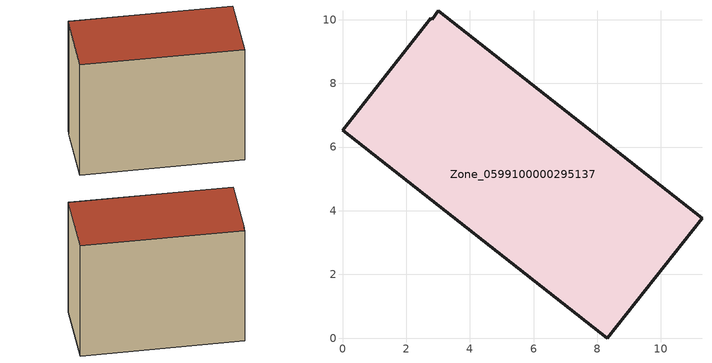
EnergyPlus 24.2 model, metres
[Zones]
Zone_0599100000295137
 floor ground (C_G): 3,10.28 11.29,3.77 8.32,0 0,6.53 2.77,10.05 2.81,10.01 z0.11
 wall outside (C_F): 8.32,0 11.29,3.77 3,10.28 2.81,10.01 2.77,10.05 0,6.53 8.32,0 z0.11:8.68
 roof outside (C_R): 11.29,3.77 3,10.28 2.81,10.01 2.77,10.05 0,6.53 8.32,0 z8.68
[BUILDING]
Pand.0599100000295137: North Axis=0; Terrain=City; Loads Convergence Tolerance Value=0.04; Temperature Convergence Tolerance Value=0.4; Solar Distribution=FullExterior; Maximum Number of Warmup Days=25; Minimum Number of Warmup Days=1
[Site:Location]
Rotterdam.The.Hague.AP_ZH_NLD Design_Conditions: Latitude=51.96; Longitude=4.45; Time Zone=1; Elevation=-4.5
[SITE:GROUNDTEMPERATURE:BUILDINGSURFACE]
18, 18, 18, 18, 18, 18, 18, 18, 18, 18, 18, 18
[MATERIAL] Thermal Absorptance=0.9; Solar Absorptance=0.7; Visible Absorptance=0.7
Name | Roughness | Thickness | Conductivity | Density | Specific Heat
G.TI.1975-1991 | MediumSmooth | 0.15 | 0.288461 | 540 | 1210
F.TI.1975-1991 | Rough | 0.3 | 0.230769 | 1920 | 840
R.TI.1975-1991 | MediumRough | 0.2 | 0.153846 | 1500 | 1000
[CONSTRUCTION]
C_G: G.TI.1975-1991
C_F: F.TI.1975-1991
C_R: R.TI.1975-1991
[ZONE]
Zone_0599100000295137: Type=1; Multiplier=1; Ceiling Height=Autocalculate; Volume=Autocalculate; Floor Area=autocalculate; Part of Total Floor Area=Yes
[ZONEINFILTRATION:DESIGNFLOWRATE]
Infil_Zone_0599100000295137: Zone or ZoneList or Space or SpaceList=Zone_0599100000295137; Schedule=AlwaysOn; Design Flow Rate Calculation Method=Flow/Area; Flow Rate per Floor Area=0.003; Constant Term Coefficient=1; Temperature Term Coefficient=0; Velocity Term Coefficient=0; Velocity Squared Term Coefficient=0
[HVACTEMPLATE:ZONE:IDEALLOADSAIRSYSTEM]
Zone_0599100000295137: Maximum Heating Supply Air Temperature=50; Minimum Cooling Supply Air Temperature=13; Maximum Heating Supply Air Humidity Ratio=0.0156; Minimum Cooling Supply Air Humidity Ratio=0.0077; Heating Limit=NoLimit; Cooling Limit=NoLimit; Dehumidification Control Type=ConstantSensibleHeatRatio; Cooling Sensible Heat Ratio=0.7; Dehumidification Setpoint=60; Humidification Control Type=None; Humidification Setpoint=30; Outdoor Air Method=None; Outdoor Air Flow Rate per Person=0.00944; Outdoor Air Flow Rate per Zone Floor Area=0; Outdoor Air Flow Rate per Zone=0; Demand Controlled Ventilation Type=None; Outdoor Air Economizer Type=NoEconomizer; Heat Recovery Type=None; Sensible Heat Recovery Effectiveness=0.7; Latent Heat Recovery Effectiveness=0.65
[ZONECONTROL:THERMOSTAT]
ThermostatControl_Zone_0599100000295137: Zone or ZoneList=Zone_0599100000295137; Control Type Schedule=DualSetpointControlType; Control 1=Thermostat_Zone_0599100000295137; Temperature Difference Between Cutout And Setpoint=0
[THERMOSTATSETPOINT:DUALSETPOINT]
Thermostat_Zone_0599100000295137: Heating Setpoint Temperature Schedule=HeatingSetpoint_Zone_0599100000295137; Cooling Setpoint Temperature Schedule=CoolingSetpoint_Zone_0599100000295137
[SCHEDULE:COMPACT]
HeatingSetpoint_Zone_0599100000295137: Through: 12/31, For: AllDays, Until: 24:00, 21
CoolingSetpoint_Zone_0599100000295137: Through: 12/31, For: AllDays, Until: 24:00, 24
DualSetpointControlType: Through: 12/31, For: AllDays, Until: 24:00, 4
AlwaysOn: Through: 12/31, For: AllDays, Until: 24:00, 1
